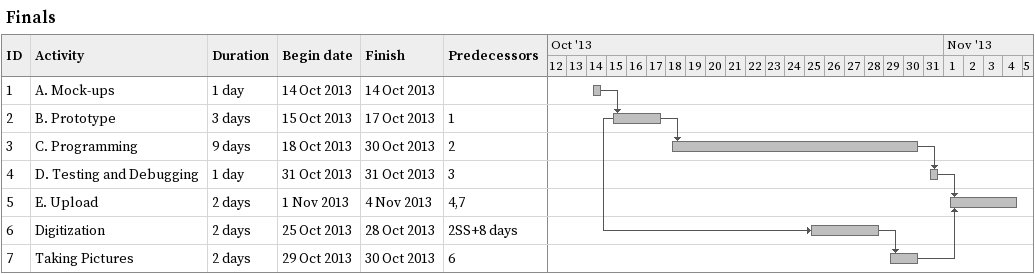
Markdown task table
Finals

| ID | Task | Duration | Start | Finish | Predecessors |
|---|---|---|---|---|---|
| 1 | A. Mock-ups | 1d | 2013-10-14 | 2013-10-14 |  |
| 2 | B. Prototype | 3d | 2013-10-15 | 2013-10-17 | 1 |
| 3 | C. Programming | 9d | 2013-10-18 | 2013-10-30 | 2 |
| 4 | D. Testing and Debugging | 1d | 2013-10-31 | 2013-10-31 | 3 |
| 5 | E. Upload | 2d | 2013-11-01 | 2013-11-04 | 4, 7 |
| 6 | Digitization | 2d | 2013-10-25 | 2013-10-28 | 2SS+8d |
| 7 | Taking Pictures | 2d | 2013-10-29 | 2013-10-30 | 6 |
